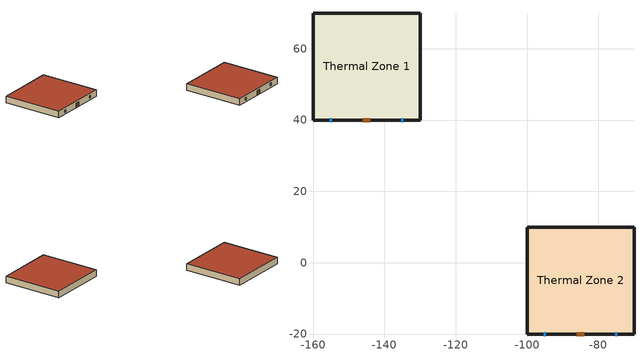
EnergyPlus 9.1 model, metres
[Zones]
Thermal Zone 1
 floor ground (ExtSlabCarpet 4in ClimateZone 1-8): -130,70 -130,40 -160,40 -160,70 z0
 wall outside (ASHRAE 189.1-2009 ExtWall Mass ClimateZone 4): -130,70 -160,70 -160,40 -130,40 -130,70 z0:3.2
 window (ASHRAE 189.1-2009 ExtWindow ClimateZone 4-5): -155.3,40 -154.7,40 / -155.3,40 -154.7,40 / -135.3,40 -134.7,40 / -135.3,40 -134.7,40 z0.91:2.13
 door (Exterior Door): -146,40 -144,40 z0:2.2
 roof outside (ASHRAE 189.1-2009 ExtRoof IEAD ClimateZone 2-5): -160,70 -160,40 -130,40 -130,70 z3.2
Thermal Zone 2
 floor ground (ExtSlabCarpet 4in ClimateZone 1-8): -70,10 -70,-20 -100,-20 -100,10 z0
 wall outside (ASHRAE 189.1-2009 ExtWall Mass ClimateZone 4): -70,-20 -70,10 -100,10 -100,-20 -70,-20 z0:3.2
 window (ASHRAE 189.1-2009 ExtWindow ClimateZone 4-5): -95.3,-20 -94.7,-20 / -95.3,-20 -94.7,-20 / -75.3,-20 -74.7,-20 / -75.3,-20 -74.7,-20 z0.91:2.13
 door (Exterior Door): -86,-20 -84,-20 z0:2.2
 roof outside (ASHRAE 189.1-2009 ExtRoof IEAD ClimateZone 2-5): -100,10 -100,-20 -70,-20 -70,10 z3.2
[Building]
Building 1
[Site:Location]
Chicago Ohare Intl Ap: Latitude {deg}=41.98; Longitude {deg}=-87.92; Time Zone {hr}=-6; Elevation {m}=201
[Material] Thermal Absorptance=0.9
Name | Roughness | Thickness {m} | Conductivity {W/m-K} | Density {kg/m3} | Specific Heat {J/kg-K} | Solar Absorptance | Visible Absorptance
1/2IN Gypsum | Smooth | 0.0127 | 0.16 | 784.9 | 830 | 0.4 | 0.4
1IN Stucco | Smooth | 0.0253 | 0.6918 | 1858 | 837 | 0.92 | 0.92
8IN Concrete HW | MediumRough | 0.2033 | 1.7296 | 2243 | 837 | 0.65 | 0.65
F08 Metal surface | Smooth | 0.0008 | 45.28 | 7824 | 500 | 0.7 | 0.7
I01 25mm insulation board | MediumRough | 0.0254 | 0.03 | 43 | 1210 | 0.6 | 0.6
MAT-CC05 4 HW CONCRETE | Rough | 0.1016 | 1.311 | 2240 | 836.8 | 0.85 | 0.85
Metal Decking | MediumSmooth | 0.0015 | 45.006 | 7680 | 418.4 | 0.6 | 0.6
Roof Insulation [21] | MediumRough | 0.2105 | 0.049 | 265 | 836.8 | 0.7 | 0.7
Roof Membrane | VeryRough | 0.0095 | 0.16 | 1121.29 | 1460 | 0.7 | 0.7
Wall Insulation [37] | MediumRough | 0.0681 | 0.0432 | 91 | 837 | 0.5 | 0.5
[Material:NoMass]
CP02 CARPET PAD: Roughness=Smooth; Thermal Resistance {m2-K/W}=0.1; Thermal Absorptance=0.9; Solar Absorptance=0.8; Visible Absorptance=0.8
[WindowMaterial:Glazing]
Theoretical Glass [207]: Optical Data Type=SpectralAverage; Thickness {m}=0.003; Solar Transmittance at Normal Incidence=0.3311; Front Side Solar Reflectance at Normal Incidence=0.6189; Back Side Solar Reflectance at Normal Incidence=0; Visible Transmittance at Normal Incidence=0.44; Front Side Visible Reflectance at Normal Incidence=0.51; Back Side Visible Reflectance at Normal Incidence=0; Infrared Transmittance at Normal Incidence=0; Front Side Infrared Hemispherical Emissivity=0.9; Back Side Infrared Hemispherical Emissivity=0.9; Conductivity {W/m-K}=0.0133; Dirt Correction Factor for Solar and Visible Transmittance=1; Solar Diffusing=No
[Construction]
ASHRAE 189.1-2009 ExtRoof IEAD ClimateZone 2-5: Roof Membrane, Roof Insulation [21], Metal Decking
ASHRAE 189.1-2009 ExtWall Mass ClimateZone 4: 1IN Stucco, 8IN Concrete HW, Wall Insulation [37], 1/2IN Gypsum
ASHRAE 189.1-2009 ExtWindow ClimateZone 4-5: Theoretical Glass [207]
Exterior Door: F08 Metal surface, I01 25mm insulation board
ExtSlabCarpet 4in ClimateZone 1-8: MAT-CC05 4 HW CONCRETE, CP02 CARPET PAD
[Zone] Multiplier=1
Thermal Zone 1; Thermal Zone 2
